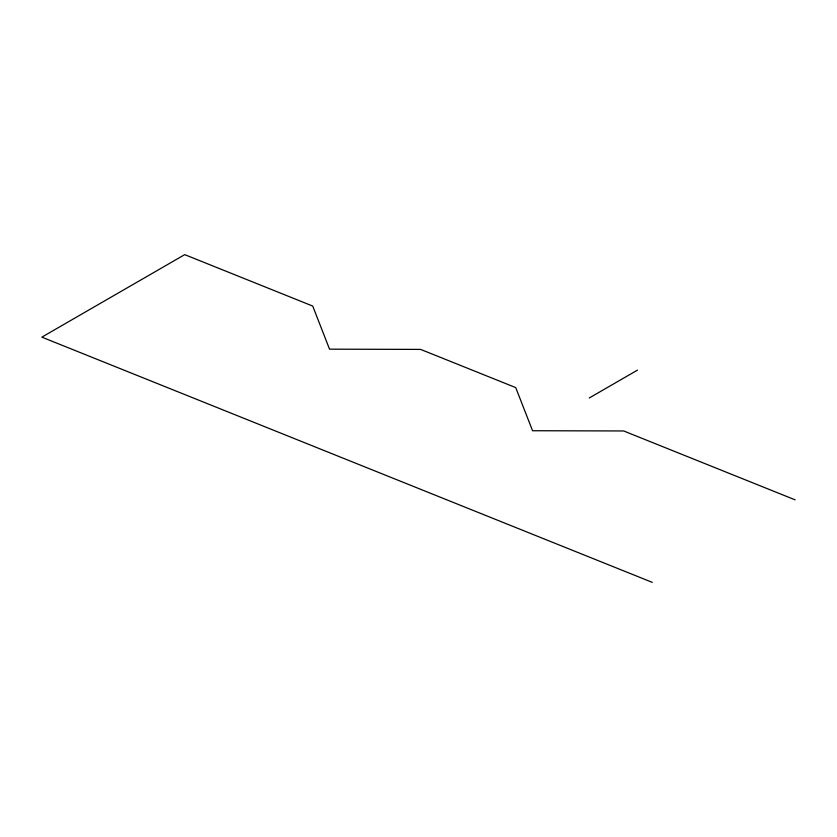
<?xml version="1.0" encoding="UTF-8"?>
<svg xmlns="http://www.w3.org/2000/svg" width="837" height="837" viewBox="0 0 837 837"><rect width="100%" height="100%" fill="white"/><g stroke="black" fill="none" stroke-linecap="round" stroke-linejoin="round"><path stroke-width="1.26" d="M589.258 397.983L637.501 370.121M795.15 499.856L623.649 430.961L532.552 430.731L515.738 387.604L420.634 349.406L329.537 349.175L312.724 306.06L184.726 254.636L41.85 337.144L652.274 582.364"/></g></svg>
